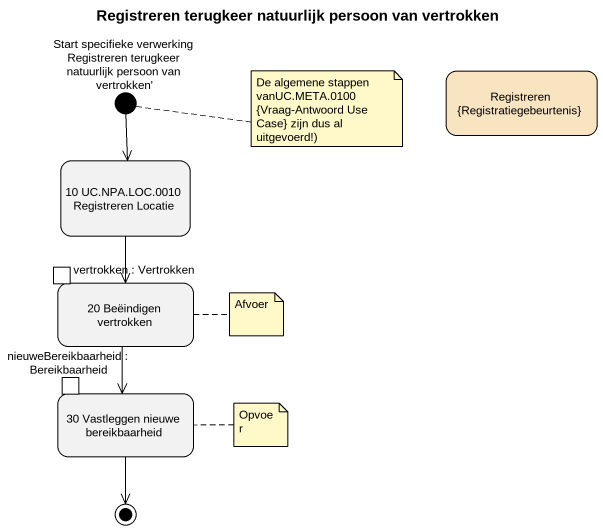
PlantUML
@startuml
title Registreren terugkeer natuurlijk persoon van vertrokken
hide empty description
state "Registreren {Registratiegebeurtenis}" as Registreren #F8E4C0
state "Start specifieke verwerking Registreren terugkeer natuurlijk persoon van vertrokken'" as Start_specifieke_verwerking <<start>>
state "10 UC.NPA.LOC.0010 Registreren Locatie" as s10_UC_NPA_LOC_0010
state "20 Beëindigen vertrokken" as s20_Beëindigen_vertrokken {
  state "vertrokken : Vertrokken" as vertrokken <<inputPin>>
}
state "30 Vastleggen nieuwe bereikbaarheid" as s30_Vastleggen_nieuwe {
  state "nieuweBereikbaarheid : Bereikbaarheid" as nieuweBereikbaarheid <<inputPin>>
}
Start_specifieke_verwerking --> s10_UC_NPA_LOC_0010
s10_UC_NPA_LOC_0010 --> s20_Beëindigen_vertrokken
s20_Beëindigen_vertrokken --> s30_Vastleggen_nieuwe
s30_Vastleggen_nieuwe --> [*]
note right of Start_specifieke_verwerking : De algemene stappen vanUC.META.0100 {Vraag-Antwoord Use Case} zijn dus al uitgevoerd!)
note right of s20_Beëindigen_vertrokken : Afvoer
note right of s30_Vastleggen_nieuwe : Opvoer
@enduml
